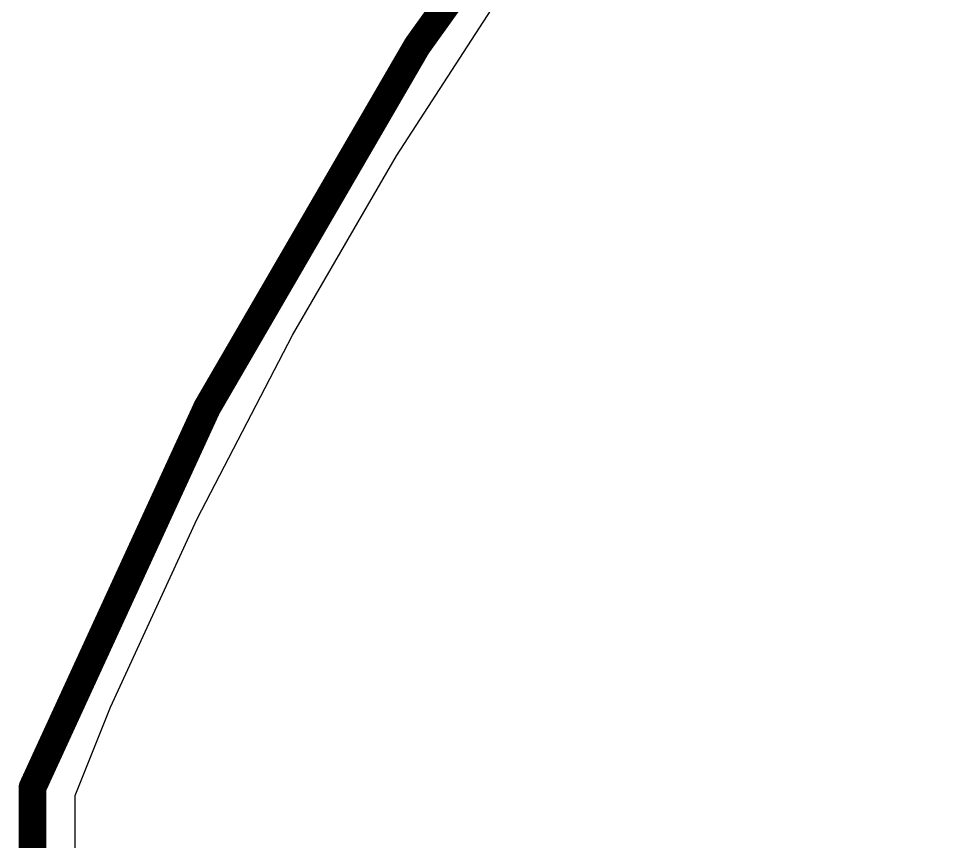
# Model space of a CAD drawing. Header units: inches. Extents: x -5 to 433, y -20 to 71.
# Drawn here: x -5.13 to 3.38, y 48.05 to 55.57 of the extents above; entities that cross this region are included whole.
import ezdxf

# ---------------------------------------------------------------- set-up
doc = ezdxf.new("R2010")
doc.units = ezdxf.units.IN
doc.layers.add('Board Outline', color=216, linetype='Continuous')
doc.layers.add('Top Layer', color=1, linetype='Continuous')

msp = doc.modelspace()

# ---------------------------------------------------------------- linework, layer by layer
at = {"layer": 'Board Outline'}
for points in [[(-5, 48.5437, 0.254, 0.254, -0.095808), (3.2501, 61.2979, 0.254, 0.254, 0)], [(-5, 0.5437, 0.254, 0.254, 0), (-5, 48.5437, 0.254, 0.254, 0)]]:
    msp.add_lwpolyline(points, format="xyseb", dxfattribs=at)
msp.add_lwpolyline([(-5.0635, 48.5437, 0.127, 0.127, 1), (-4.9365, 48.5437, 0.127, 0.127, 1)], format="xyseb", close=True, dxfattribs=at)
msp.add_lwpolyline([(-5.0635, 48.5437, 0.127, 0.127, 1), (-4.9365, 48.5437, 0.127, 0.127, 1)], format="xyseb", close=True, dxfattribs=at)
at = {"layer": 'Top Layer'}
for p, q in [((-1.6736, 54.3107), (-0.6459, 55.8994)), ((-2.6242, 52.6747), (-1.6736, 54.3107)), ((-3.4957, 50.9952), (-2.6242, 52.6747)), ((-4.286, 49.276), (-3.4957, 50.9952)), ((-4.6115, 48.4684), (-4.286, 49.276)), ((-4.6115, 0.6454), (-4.6115, 48.4684))]:
    msp.add_line(p, q, dxfattribs=at)

doc.saveas('drawing.dxf')
